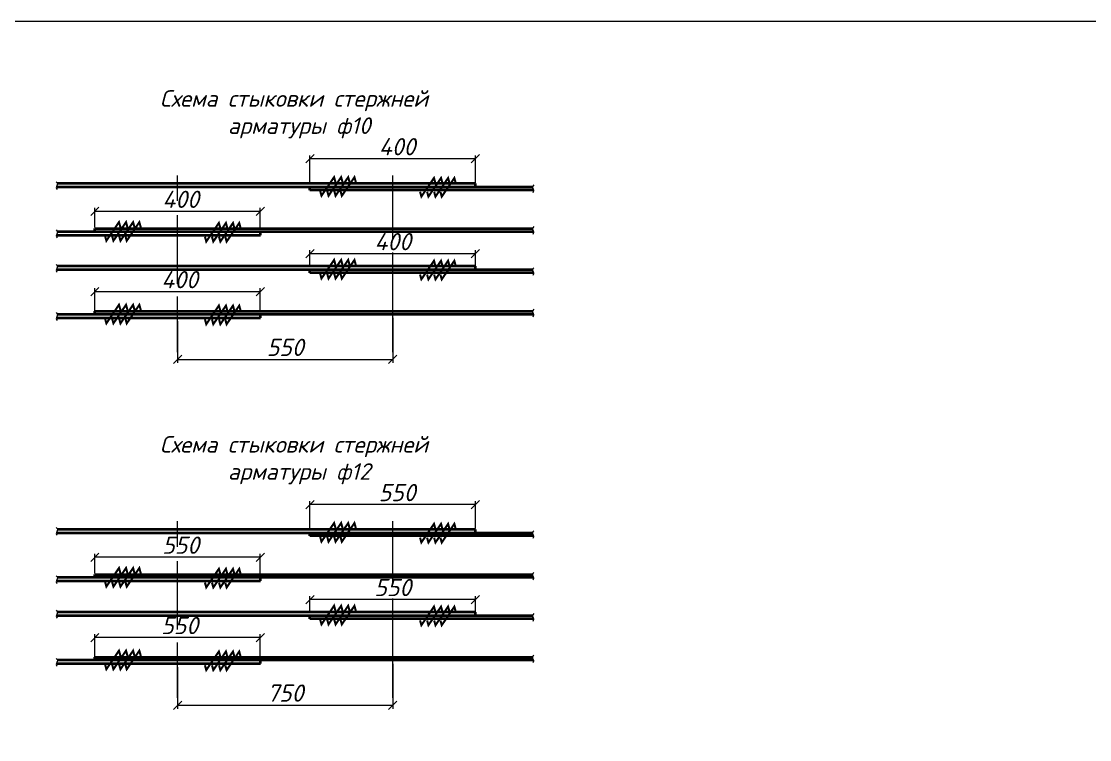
# Model space of a CAD drawing. Header units: millimetres. Extents: x -8428662 to 9409114, y 0 to 249028.
# Drawn here: x -414801 to -399306, y 238611 to 249028 of the extents above; entities that cross this region are included whole.
import ezdxf
from ezdxf.enums import TextEntityAlignment as Align

# ---------------------------------------------------------------- set-up
doc = ezdxf.new("R2010")
doc.units = ezdxf.units.MM
doc.header["$MEASUREMENT"] = 0
doc.layers.get('0').update_dxf_attribs({"color": 250, "lineweight": 9})
for name, color, linetype, lineweight in [('Арматура', 5, 'Continuous', 40), ('Размеры', 61, 'Continuous', 13), ('ТЕКСТ', 214, 'Continuous', 20)]:
    doc.layers.add(name, color=color, linetype=linetype, lineweight=lineweight)
doc.styles.add('100', font='isocpeui.ttf', dxfattribs={"height": 250})
doc.styles.add('Text_Paper', font='isocpeui.ttf')
doc.dimstyles.new('100', dxfattribs={"dimtxt": 250, "dimasz": 120, "dimexe": 50, "dimexo": 50, "dimgap": 50, "dimtad": 1, "dimtxsty": '100', "dimblk": 'OBLIQUE', "dimcen": 2.5, "dimadec": 0, "dimazin": 0, "dimtfac": 1, "dimtmove": 0, "dimatfit": 3, "dimfxl": 1, "dimlwd": 15, "dimlwe": 15, "dimarcsym": 0})

# ---------------------------------------------------------------- blocks, each defined once
blk = doc.blocks.new('_Oblique')
at = {"color": 0, "linetype": 'ByBlock', "lineweight": -2}
blk.add_line((-0.5, -0.5), (0.5, 0.5), dxfattribs=at)
blk = doc.blocks.new('*D1155')
at = {"layer": 'Размеры', "color": 0, "lineweight": 15, "ltscale": 100, "transparency": 16777216}
for p, q in [((-410615, 241662), (-410615, 242069)), ((-408215, 241672), (-408215, 242069)), ((-408215, 242019), (-410615, 242019))]:
    blk.add_line(p, q, dxfattribs=at)
at = {"layer": 'Размеры', "color": 0, "lineweight": 15, "ltscale": 100, "transparency": 16777216, "xscale": 120, "yscale": 120, "zscale": 120, "rotation": 180}
blk.add_blockref('_Oblique', (-410615, 242019), dxfattribs=at)
at = {"layer": 'Размеры', "color": 0, "lineweight": 15, "ltscale": 100, "transparency": 16777216, "xscale": 120, "yscale": 120, "zscale": 120}
blk.add_blockref('_Oblique', (-408215, 242019), dxfattribs=at)
at = {"layer": 'Размеры', "color": 0, "ltscale": 100, "transparency": 16777216, "insert": (-409352, 242194), "char_height": 250, "attachment_point": 5, "style": '100'}
blk.add_mtext('550', dxfattribs=at)
blk = doc.blocks.new('*D1156')
at = {"layer": 'Размеры', "color": 0, "lineweight": 15, "ltscale": 100, "transparency": 16777216}
for p, q in [((-409415, 239711), (-409415, 239059)), ((-412535, 239663), (-412535, 239059)), ((-412535, 239109), (-409415, 239109))]:
    blk.add_line(p, q, dxfattribs=at)
at = {"layer": 'Размеры', "color": 0, "lineweight": 15, "ltscale": 100, "transparency": 16777216, "xscale": 120, "yscale": 120, "zscale": 120, "rotation": 180}
blk.add_blockref('_Oblique', (-412535, 239109), dxfattribs=at)
at = {"layer": 'Размеры', "color": 0, "lineweight": 15, "ltscale": 100, "transparency": 16777216, "xscale": 120, "yscale": 120, "zscale": 120}
blk.add_blockref('_Oblique', (-409415, 239109), dxfattribs=at)
at = {"layer": 'Размеры', "color": 0, "ltscale": 100, "transparency": 16777216, "insert": (-410975, 239286), "char_height": 250, "attachment_point": 5, "style": '100'}
blk.add_mtext('750', dxfattribs=at)
blk = doc.blocks.new('*D1157')
at = {"layer": 'Размеры', "color": 0, "lineweight": 15, "ltscale": 100, "transparency": 16777216}
for p, q in [((-413735, 241022), (-413735, 241306)), ((-411335, 241256), (-413735, 241256)), ((-411335, 241010), (-411335, 241306))]:
    blk.add_line(p, q, dxfattribs=at)
at = {"layer": 'Размеры', "color": 0, "lineweight": 15, "ltscale": 100, "transparency": 16777216, "xscale": 120, "yscale": 120, "zscale": 120, "rotation": 180}
blk.add_blockref('_Oblique', (-413735, 241256), dxfattribs=at)
at = {"layer": 'Размеры', "color": 0, "lineweight": 15, "ltscale": 100, "transparency": 16777216, "xscale": 120, "yscale": 120, "zscale": 120}
blk.add_blockref('_Oblique', (-411335, 241256), dxfattribs=at)
at = {"layer": 'Размеры', "color": 0, "ltscale": 100, "transparency": 16777216, "insert": (-412491, 241431), "char_height": 250, "attachment_point": 5, "style": '100'}
blk.add_mtext('550', dxfattribs=at)
blk = doc.blocks.new('*D1158')
at = {"layer": 'Размеры', "color": 0, "lineweight": 15, "ltscale": 100, "transparency": 16777216}
for p, q in [((-410615, 240462), (-410615, 240692)), ((-408215, 240642), (-410615, 240642)), ((-408215, 240462), (-408215, 240692))]:
    blk.add_line(p, q, dxfattribs=at)
at = {"layer": 'Размеры', "color": 0, "lineweight": 15, "ltscale": 100, "transparency": 16777216, "xscale": 120, "yscale": 120, "zscale": 120, "rotation": 180}
blk.add_blockref('_Oblique', (-410615, 240642), dxfattribs=at)
at = {"layer": 'Размеры', "color": 0, "lineweight": 15, "ltscale": 100, "transparency": 16777216, "xscale": 120, "yscale": 120, "zscale": 120}
blk.add_blockref('_Oblique', (-408215, 240642), dxfattribs=at)
at = {"layer": 'Размеры', "color": 0, "ltscale": 100, "transparency": 16777216, "insert": (-409415, 240817), "char_height": 250, "attachment_point": 5, "style": '100'}
blk.add_mtext('550', dxfattribs=at)
blk = doc.blocks.new('*D1159')
at = {"layer": 'Размеры', "color": 0, "lineweight": 15, "ltscale": 100, "transparency": 16777216}
for p, q in [((-413735, 239811), (-413735, 240141)), ((-411335, 240091), (-413735, 240091)), ((-411335, 239811), (-411335, 240141))]:
    blk.add_line(p, q, dxfattribs=at)
at = {"layer": 'Размеры', "color": 0, "lineweight": 15, "ltscale": 100, "transparency": 16777216, "xscale": 120, "yscale": 120, "zscale": 120, "rotation": 180}
blk.add_blockref('_Oblique', (-413735, 240091), dxfattribs=at)
at = {"layer": 'Размеры', "color": 0, "lineweight": 15, "ltscale": 100, "transparency": 16777216, "xscale": 120, "yscale": 120, "zscale": 120}
blk.add_blockref('_Oblique', (-411335, 240091), dxfattribs=at)
at = {"layer": 'Размеры', "color": 0, "ltscale": 100, "transparency": 16777216, "insert": (-412506, 240266), "char_height": 250, "attachment_point": 5, "style": '100'}
blk.add_mtext('550', dxfattribs=at)
blk = doc.blocks.new('*D1170')
at = {"layer": 'Размеры', "color": 0, "lineweight": 15, "ltscale": 100, "transparency": 16777216}
for p, q in [((-410615, 246678), (-410615, 247085)), ((-408215, 247035), (-410615, 247035)), ((-408215, 246688), (-408215, 247085))]:
    blk.add_line(p, q, dxfattribs=at)
at = {"layer": 'Размеры', "color": 0, "lineweight": 15, "ltscale": 100, "transparency": 16777216, "xscale": 120, "yscale": 120, "zscale": 120, "rotation": 180}
blk.add_blockref('_Oblique', (-410615, 247035), dxfattribs=at)
at = {"layer": 'Размеры', "color": 0, "lineweight": 15, "ltscale": 100, "transparency": 16777216, "xscale": 120, "yscale": 120, "zscale": 120}
blk.add_blockref('_Oblique', (-408215, 247035), dxfattribs=at)
at = {"layer": 'Размеры', "color": 0, "ltscale": 100, "transparency": 16777216, "insert": (-409352, 247210), "char_height": 250, "attachment_point": 5, "style": '100'}
blk.add_mtext('400', dxfattribs=at)
blk = doc.blocks.new('*D1171')
at = {"layer": 'Размеры', "color": 0, "lineweight": 15, "ltscale": 100, "transparency": 16777216}
for p, q in [((-412535, 244680), (-412535, 244075)), ((-409415, 244728), (-409415, 244075)), ((-412535, 244125), (-409415, 244125))]:
    blk.add_line(p, q, dxfattribs=at)
at = {"layer": 'Размеры', "color": 0, "lineweight": 15, "ltscale": 100, "transparency": 16777216, "xscale": 120, "yscale": 120, "zscale": 120, "rotation": 180}
blk.add_blockref('_Oblique', (-412535, 244125), dxfattribs=at)
at = {"layer": 'Размеры', "color": 0, "lineweight": 15, "ltscale": 100, "transparency": 16777216, "xscale": 120, "yscale": 120, "zscale": 120}
blk.add_blockref('_Oblique', (-409415, 244125), dxfattribs=at)
at = {"layer": 'Размеры', "color": 0, "ltscale": 100, "transparency": 16777216, "insert": (-410975, 244300), "char_height": 250, "attachment_point": 5, "style": '100'}
blk.add_mtext('550', dxfattribs=at)
blk = doc.blocks.new('*D1172')
at = {"layer": 'Размеры', "color": 0, "lineweight": 15, "ltscale": 100, "transparency": 16777216}
for p, q in [((-413735, 246038), (-413735, 246322)), ((-411335, 246272), (-413735, 246272)), ((-411335, 246026), (-411335, 246322))]:
    blk.add_line(p, q, dxfattribs=at)
at = {"layer": 'Размеры', "color": 0, "lineweight": 15, "ltscale": 100, "transparency": 16777216, "xscale": 120, "yscale": 120, "zscale": 120, "rotation": 180}
blk.add_blockref('_Oblique', (-413735, 246272), dxfattribs=at)
at = {"layer": 'Размеры', "color": 0, "lineweight": 15, "ltscale": 100, "transparency": 16777216, "xscale": 120, "yscale": 120, "zscale": 120}
blk.add_blockref('_Oblique', (-411335, 246272), dxfattribs=at)
at = {"layer": 'Размеры', "color": 0, "ltscale": 100, "transparency": 16777216, "insert": (-412491, 246447), "char_height": 250, "attachment_point": 5, "style": '100'}
blk.add_mtext('400', dxfattribs=at)
blk = doc.blocks.new('*D1173')
at = {"layer": 'Размеры', "color": 0, "lineweight": 15, "ltscale": 100, "transparency": 16777216}
for p, q in [((-410615, 245478), (-410615, 245708)), ((-408215, 245658), (-410615, 245658)), ((-408215, 245478), (-408215, 245708))]:
    blk.add_line(p, q, dxfattribs=at)
at = {"layer": 'Размеры', "color": 0, "lineweight": 15, "ltscale": 100, "transparency": 16777216, "xscale": 120, "yscale": 120, "zscale": 120, "rotation": 180}
blk.add_blockref('_Oblique', (-410615, 245658), dxfattribs=at)
at = {"layer": 'Размеры', "color": 0, "lineweight": 15, "ltscale": 100, "transparency": 16777216, "xscale": 120, "yscale": 120, "zscale": 120}
blk.add_blockref('_Oblique', (-408215, 245658), dxfattribs=at)
at = {"layer": 'Размеры', "color": 0, "ltscale": 100, "transparency": 16777216, "insert": (-409415, 245833), "char_height": 250, "attachment_point": 5, "style": '100'}
blk.add_mtext('400', dxfattribs=at)
blk = doc.blocks.new('*D1174')
at = {"layer": 'Размеры', "color": 0, "lineweight": 15, "ltscale": 100, "transparency": 16777216}
for p, q in [((-413735, 244828), (-413735, 245157)), ((-411335, 244828), (-411335, 245157)), ((-411335, 245107), (-413735, 245107))]:
    blk.add_line(p, q, dxfattribs=at)
at = {"layer": 'Размеры', "color": 0, "lineweight": 15, "ltscale": 100, "transparency": 16777216, "xscale": 120, "yscale": 120, "zscale": 120, "rotation": 180}
blk.add_blockref('_Oblique', (-413735, 245107), dxfattribs=at)
at = {"layer": 'Размеры', "color": 0, "lineweight": 15, "ltscale": 100, "transparency": 16777216, "xscale": 120, "yscale": 120, "zscale": 120}
blk.add_blockref('_Oblique', (-411335, 245107), dxfattribs=at)
at = {"layer": 'Размеры', "color": 0, "ltscale": 100, "transparency": 16777216, "insert": (-412506, 245282), "char_height": 250, "attachment_point": 5, "style": '100'}
blk.add_mtext('400', dxfattribs=at)

msp = doc.modelspace()

# ---------------------------------------------------------------- linework, layer by layer
msp.add_lwpolyline([(-434099.534, 207361.062), (-383811.976, 207361.062), (-383811.976, 249027.851), (-434099.534, 249027.851)], close=True)
at = {"layer": 'Арматура', "color": 5}
for p, q in [((-408214.895, 246676.424), (-414278.685, 246676.424)), ((-408214.895, 246628.424), (-408214.895, 246676.424)), ((-414293.56, 246628.424), (-408214.895, 246628.424)), ((-410614.895, 246580.424), (-410614.895, 246628.424)), ((-410614.895, 246628.424), (-407387.158, 246628.424)), ((-407372.284, 246580.424), (-410614.895, 246580.424)), ((-414293.56, 245928.17), (-411334.895, 245928.17)), ((-411334.895, 245976.17), (-414278.685, 245976.17)), ((-413734.895, 245976.17), (-413734.895, 246024.17)), ((-413734.895, 246024.17), (-407387.158, 246024.17)), ((-413734.895, 246024.17), (-412534.895, 246024.17)), ((-407372.284, 245976.17), (-413734.895, 245976.17)), ((-411334.895, 245928.17), (-411334.895, 245976.17)), ((-408214.895, 245476.424), (-414278.685, 245476.424)), ((-408214.895, 245428.424), (-408214.895, 245476.424)), ((-414293.56, 245428.424), (-408214.895, 245428.424)), ((-410614.895, 245380.424), (-410614.895, 245428.424)), ((-410614.895, 245428.424), (-407387.158, 245428.424)), ((-407372.284, 245380.424), (-410614.895, 245380.424)), ((-413734.895, 244777.522), (-413734.895, 244825.522)), ((-413734.895, 244825.522), (-407387.158, 244825.522)), ((-413734.895, 244825.522), (-412534.895, 244825.522)), ((-414293.56, 244729.522), (-411334.895, 244729.522)), ((-411334.895, 244777.522), (-414278.685, 244777.522)), ((-407372.284, 244777.522), (-413734.895, 244777.522)), ((-411334.895, 244729.522), (-411334.895, 244777.522)), ((-414293.56, 241612.377), (-408214.895, 241612.377)), ((-408214.895, 241660.377), (-414278.685, 241660.377)), ((-410614.895, 241564.377), (-410614.895, 241612.377)), ((-410614.895, 241612.377), (-407387.158, 241612.377)), ((-407372.284, 241564.377), (-410614.895, 241564.377)), ((-408214.895, 241612.377), (-408214.895, 241660.377)), ((-411334.895, 240960.123), (-414278.685, 240960.123)), ((-413734.895, 240960.123), (-413734.895, 241008.123)), ((-413734.895, 241008.123), (-407387.158, 241008.123)), ((-413734.895, 241008.123), (-412534.895, 241008.123)), ((-407372.284, 240960.123), (-413734.895, 240960.123)), ((-411334.895, 240912.123), (-411334.895, 240960.123)), ((-414293.56, 240912.123), (-411334.895, 240912.123)), ((-414293.56, 240412.377), (-408214.895, 240412.377)), ((-408214.895, 240460.377), (-414278.685, 240460.377)), ((-410614.895, 240364.377), (-410614.895, 240412.377)), ((-410614.895, 240412.377), (-407387.158, 240412.377)), ((-407372.284, 240364.377), (-410614.895, 240364.377)), ((-408214.895, 240412.377), (-408214.895, 240460.377)), ((-414293.56, 239713.475), (-411334.895, 239713.475)), ((-411334.895, 239761.475), (-414278.685, 239761.475)), ((-413734.895, 239761.475), (-413734.895, 239809.475)), ((-413734.895, 239809.475), (-407387.158, 239809.475)), ((-413734.895, 239809.475), (-412534.895, 239809.475)), ((-407372.284, 239761.475), (-413734.895, 239761.475)), ((-411334.895, 239713.475), (-411334.895, 239761.475))]:
    msp.add_line(p, q, dxfattribs=at)
at = {"layer": 'Размеры', "ltscale": 100}
for p, q in [((-412534.895, 244231.822), (-412534.895, 245037.329)), ((-412534.895, 239215.775), (-412534.895, 240021.283))]:
    msp.add_line(p, q, dxfattribs=at)
at = {"layer": 'ТЕКСТ'}
for p, q in [((-412534.895, 246423.453), (-412534.895, 246794.648)), ((-409414.895, 245871.627), (-409414.895, 246794.648)), ((-412534.895, 245223.599), (-412534.895, 246216.125)), ((-409414.895, 244231.822), (-409414.895, 245676.161)), ((-412534.895, 241407.406), (-412534.895, 241778.601)), ((-409414.895, 240855.58), (-409414.895, 241778.601)), ((-412534.895, 240207.552), (-412534.895, 241200.078)), ((-409414.895, 239215.775), (-409414.895, 240660.114))]:
    msp.add_line(p, q, dxfattribs=at)
at = {"layer": 'ТЕКСТ', "const_width": 30}
for points in [[(-410243.065, 246689.504), (-410265.325, 246768.386), (-410355.27, 246635.97), (-410447.745, 246499.554), (-410467.319, 246568.918)], [(-410140.843, 246689.13), (-410163.103, 246768.012), (-410253.048, 246635.596), (-410345.523, 246499.18), (-410365.097, 246568.544)], [(-410038.622, 246688.756), (-410060.882, 246767.639), (-410150.827, 246635.222), (-410243.302, 246498.806), (-410262.876, 246568.17)], [(-409947.957, 246688.424), (-409970.217, 246767.307), (-410060.162, 246634.891), (-410152.637, 246498.475), (-410172.211, 246567.839)], [(-408794.165, 246677.504), (-408816.425, 246756.386), (-408906.37, 246623.97), (-408998.845, 246487.554), (-409018.419, 246556.918)], [(-408691.944, 246677.13), (-408714.203, 246756.012), (-408804.148, 246623.596), (-408896.624, 246487.18), (-408916.197, 246556.544)], [(-408589.722, 246676.756), (-408611.982, 246755.639), (-408701.927, 246623.222), (-408794.402, 246486.806), (-408813.976, 246556.17)], [(-408499.057, 246676.424), (-408521.317, 246755.307), (-408611.262, 246622.891), (-408703.737, 246486.475), (-408723.311, 246555.839)], [(-413363.065, 246037.249), (-413385.325, 246116.132), (-413475.27, 245983.716), (-413567.745, 245847.3), (-413587.319, 245916.664)], [(-413260.843, 246036.875), (-413283.103, 246115.758), (-413373.048, 245983.342), (-413465.523, 245846.926), (-413485.097, 245916.29)], [(-413158.622, 246036.502), (-413180.882, 246115.384), (-413270.827, 245982.968), (-413363.302, 245846.552), (-413382.876, 245915.916)], [(-413067.957, 246036.17), (-413090.217, 246115.053), (-413180.162, 245982.637), (-413272.637, 245846.22), (-413292.211, 245915.584)], [(-411914.165, 246025.249), (-411936.425, 246104.132), (-412026.37, 245971.716), (-412118.845, 245835.3), (-412138.419, 245904.664)], [(-411811.944, 246024.875), (-411834.203, 246103.758), (-411924.148, 245971.342), (-412016.624, 245834.926), (-412036.197, 245904.29)], [(-411709.722, 246024.502), (-411731.982, 246103.384), (-411821.927, 245970.968), (-411914.402, 245834.552), (-411933.976, 245903.916)], [(-411619.057, 246024.17), (-411641.317, 246103.053), (-411731.262, 245970.637), (-411823.737, 245834.22), (-411843.311, 245903.584)], [(-410243.065, 245489.504), (-410265.325, 245568.386), (-410355.27, 245435.97), (-410447.745, 245299.554), (-410467.319, 245368.918)], [(-410140.843, 245489.13), (-410163.103, 245568.012), (-410253.048, 245435.596), (-410345.523, 245299.18), (-410365.097, 245368.544)], [(-410038.622, 245488.756), (-410060.882, 245567.639), (-410150.827, 245435.222), (-410243.302, 245298.806), (-410262.876, 245368.17)], [(-409947.957, 245488.424), (-409970.217, 245567.307), (-410060.162, 245434.891), (-410152.637, 245298.475), (-410172.211, 245367.839)], [(-408794.165, 245477.504), (-408816.425, 245556.386), (-408906.37, 245423.97), (-408998.845, 245287.554), (-409018.419, 245356.918)], [(-408691.944, 245477.13), (-408714.203, 245556.012), (-408804.148, 245423.596), (-408896.624, 245287.18), (-408916.197, 245356.544)], [(-408589.722, 245476.756), (-408611.982, 245555.639), (-408701.927, 245423.222), (-408794.402, 245286.806), (-408813.976, 245356.17)], [(-408499.057, 245476.424), (-408521.317, 245555.307), (-408611.262, 245422.891), (-408703.737, 245286.475), (-408723.311, 245355.839)], [(-413363.065, 244838.601), (-413385.325, 244917.484), (-413475.27, 244785.068), (-413567.745, 244648.652), (-413587.319, 244718.016)], [(-413260.843, 244838.227), (-413283.103, 244917.11), (-413373.048, 244784.694), (-413465.523, 244648.278), (-413485.097, 244717.642)], [(-413158.622, 244837.853), (-413180.882, 244916.736), (-413270.827, 244784.32), (-413363.302, 244647.904), (-413382.876, 244717.268)], [(-413067.957, 244837.522), (-413090.217, 244916.405), (-413180.162, 244783.988), (-413272.637, 244647.572), (-413292.211, 244716.936)], [(-411914.165, 244826.601), (-411936.425, 244905.484), (-412026.37, 244773.068), (-412118.845, 244636.652), (-412138.419, 244706.016)], [(-411811.944, 244826.227), (-411834.203, 244905.11), (-411924.148, 244772.694), (-412016.624, 244636.278), (-412036.197, 244705.642)], [(-411709.722, 244825.853), (-411731.982, 244904.736), (-411821.927, 244772.32), (-411914.402, 244635.904), (-411933.976, 244705.268)], [(-411619.057, 244825.522), (-411641.317, 244904.405), (-411731.262, 244771.988), (-411823.737, 244635.572), (-411843.311, 244704.936)], [(-410243.065, 241673.457), (-410265.325, 241752.339), (-410355.27, 241619.923), (-410447.745, 241483.507), (-410467.319, 241552.871)], [(-410140.843, 241673.083), (-410163.103, 241751.966), (-410253.048, 241619.549), (-410345.523, 241483.133), (-410365.097, 241552.497)], [(-410038.622, 241672.709), (-410060.882, 241751.592), (-410150.827, 241619.176), (-410243.302, 241482.76), (-410262.876, 241552.123)], [(-409947.957, 241672.377), (-409970.217, 241751.26), (-410060.162, 241618.844), (-410152.637, 241482.428), (-410172.211, 241551.792)], [(-408794.165, 241661.457), (-408816.425, 241740.339), (-408906.37, 241607.923), (-408998.845, 241471.507), (-409018.419, 241540.871)], [(-408691.944, 241661.083), (-408714.203, 241739.966), (-408804.148, 241607.549), (-408896.624, 241471.133), (-408916.197, 241540.497)], [(-408589.722, 241660.709), (-408611.982, 241739.592), (-408701.927, 241607.176), (-408794.402, 241470.76), (-408813.976, 241540.123)], [(-408499.057, 241660.377), (-408521.317, 241739.26), (-408611.262, 241606.844), (-408703.737, 241470.428), (-408723.311, 241539.792)], [(-413363.065, 241021.203), (-413385.325, 241100.085), (-413475.27, 240967.669), (-413567.745, 240831.253), (-413587.319, 240900.617)], [(-413260.843, 241020.829), (-413283.103, 241099.711), (-413373.048, 240967.295), (-413465.523, 240830.879), (-413485.097, 240900.243)], [(-413158.622, 241020.455), (-413180.882, 241099.338), (-413270.827, 240966.921), (-413363.302, 240830.505), (-413382.876, 240899.869)], [(-413067.957, 241020.123), (-413090.217, 241099.006), (-413180.162, 240966.59), (-413272.637, 240830.174), (-413292.211, 240899.538)], [(-411914.165, 241009.203), (-411936.425, 241088.085), (-412026.37, 240955.669), (-412118.845, 240819.253), (-412138.419, 240888.617)], [(-411811.944, 241008.829), (-411834.203, 241087.711), (-411924.148, 240955.295), (-412016.624, 240818.879), (-412036.197, 240888.243)], [(-411709.722, 241008.455), (-411731.982, 241087.338), (-411821.927, 240954.921), (-411914.402, 240818.505), (-411933.976, 240887.869)], [(-411619.057, 241008.123), (-411641.317, 241087.006), (-411731.262, 240954.59), (-411823.737, 240818.174), (-411843.311, 240887.538)], [(-410243.065, 240473.457), (-410265.325, 240552.339), (-410355.27, 240419.923), (-410447.745, 240283.507), (-410467.319, 240352.871)], [(-410140.843, 240473.083), (-410163.103, 240551.966), (-410253.048, 240419.549), (-410345.523, 240283.133), (-410365.097, 240352.497)], [(-410038.622, 240472.709), (-410060.882, 240551.592), (-410150.827, 240419.176), (-410243.302, 240282.76), (-410262.876, 240352.123)], [(-409947.957, 240472.377), (-409970.217, 240551.26), (-410060.162, 240418.844), (-410152.637, 240282.428), (-410172.211, 240351.792)], [(-408794.165, 240461.457), (-408816.425, 240540.339), (-408906.37, 240407.923), (-408998.845, 240271.507), (-409018.419, 240340.871)], [(-408691.944, 240461.083), (-408714.203, 240539.966), (-408804.148, 240407.549), (-408896.624, 240271.133), (-408916.197, 240340.497)], [(-408589.722, 240460.709), (-408611.982, 240539.592), (-408701.927, 240407.176), (-408794.402, 240270.76), (-408813.976, 240340.123)], [(-408499.057, 240460.377), (-408521.317, 240539.26), (-408611.262, 240406.844), (-408703.737, 240270.428), (-408723.311, 240339.792)], [(-413363.065, 239822.554), (-413385.325, 239901.437), (-413475.27, 239769.021), (-413567.745, 239632.605), (-413587.319, 239701.969)], [(-413260.843, 239822.181), (-413283.103, 239901.063), (-413373.048, 239768.647), (-413465.523, 239632.231), (-413485.097, 239701.595)], [(-413158.622, 239821.807), (-413180.882, 239900.689), (-413270.827, 239768.273), (-413363.302, 239631.857), (-413382.876, 239701.221)], [(-413067.957, 239821.475), (-413090.217, 239900.358), (-413180.162, 239767.942), (-413272.637, 239631.526), (-413292.211, 239700.889)], [(-411914.165, 239810.554), (-411936.425, 239889.437), (-412026.37, 239757.021), (-412118.845, 239620.605), (-412138.419, 239689.969)], [(-411811.944, 239810.181), (-411834.203, 239889.063), (-411924.148, 239756.647), (-412016.624, 239620.231), (-412036.197, 239689.595)], [(-411709.722, 239809.807), (-411731.982, 239888.689), (-411821.927, 239756.273), (-411914.402, 239619.857), (-411933.976, 239689.221)], [(-411619.057, 239809.475), (-411641.317, 239888.358), (-411731.262, 239755.942), (-411823.737, 239619.526), (-411843.311, 239688.889)]]:
    msp.add_lwpolyline(points, dxfattribs=at)
at = {"layer": 'ТЕКСТ'}
for points in [[(-414295.955, 246702.934), (-414277.869, 246671.306), (-414295.349, 246614.168), (-414281.184, 246590.371)], [(-407369.889, 246654.934), (-407387.975, 246623.306), (-407370.495, 246566.168), (-407384.66, 246542.371)], [(-414295.955, 246002.679), (-414277.869, 245971.052), (-414295.349, 245913.914), (-414281.184, 245890.117)], [(-407369.889, 246050.679), (-407387.975, 246019.052), (-407370.495, 245961.914), (-407384.66, 245938.117)], [(-414295.955, 245502.934), (-414277.869, 245471.306), (-414295.349, 245414.168), (-414281.184, 245390.371)], [(-407369.889, 245454.934), (-407387.975, 245423.306), (-407370.495, 245366.168), (-407384.66, 245342.371)], [(-407369.889, 244852.031), (-407387.975, 244820.403), (-407370.495, 244763.266), (-407384.66, 244739.469)], [(-414295.955, 244804.031), (-414277.869, 244772.403), (-414295.349, 244715.266), (-414281.184, 244691.469)], [(-414295.955, 241686.887), (-414277.869, 241655.259), (-414295.349, 241598.122), (-414281.184, 241574.324)], [(-407369.889, 241638.887), (-407387.975, 241607.259), (-407370.495, 241550.122), (-407384.66, 241526.324)], [(-414295.955, 240986.633), (-414277.869, 240955.005), (-414295.349, 240897.867), (-414281.184, 240874.07)], [(-407369.889, 241034.633), (-407387.975, 241003.005), (-407370.495, 240945.867), (-407384.66, 240922.07)], [(-414295.955, 240486.887), (-414277.869, 240455.259), (-414295.349, 240398.122), (-414281.184, 240374.324)], [(-407369.889, 240438.887), (-407387.975, 240407.259), (-407370.495, 240350.122), (-407384.66, 240326.324)], [(-414295.955, 239787.985), (-414277.869, 239756.357), (-414295.349, 239699.219), (-414281.184, 239675.422)], [(-407369.889, 239835.985), (-407387.975, 239804.357), (-407370.495, 239747.219), (-407384.66, 239723.422)]]:
    msp.add_spline(points, degree=3, dxfattribs=at)

# ---------------------------------------------------------------- texts
at = {"layer": 'ТЕКСТ', "style": 'Text_Paper'}
for s, p in [('Схема стыковки стержней', (-410847.034, 247909.52)), ('арматуры ф10', (-410771.941, 247515.711)), ('Схема стыковки стержней', (-410847.034, 242893.473)), ('арматуры ф12', (-410771.941, 242499.664))]:
    msp.add_text(s, height=240, dxfattribs=at).set_placement(p, align=Align.MIDDLE_CENTER)

# ---------------------------------------------------------------- dimensions: what is measured, and where the dimension line sits
at = {"layer": 'Размеры', "ltscale": 100}
for base, p1, p2, text, picture, middle in [((-410614.895, 247034.814), (-408214.895, 246638.268), (-410614.895, 246628.424), '400', '*D1170', (-409351.619, 247034.814)), ((-413734.895, 246272.307), (-411334.895, 245976.17), (-413734.895, 245987.846), '400', '*D1172', (-412490.929, 246272.307)), ((-410614.895, 245658.328), (-408214.895, 245428.424), (-410614.895, 245428.424), '400', '*D1173', (-409414.895, 245658.328)), ((-413734.895, 245107.451), (-411334.895, 244777.522), (-413734.895, 244777.522), '400', '*D1174', (-412505.57, 245107.451)), ((-410614.895, 242018.768), (-408214.895, 241622.222), (-410614.895, 241612.377), '550', '*D1155', (-409351.619, 242018.768)), ((-413734.895, 241256.26), (-411334.895, 240960.123), (-413734.895, 240971.799), '550', '*D1157', (-412490.929, 241256.26)), ((-410614.895, 240642.281), (-408214.895, 240412.377), (-410614.895, 240412.377), '550', '*D1158', (-409414.895, 240642.281)), ((-413734.895, 240091.405), (-411334.895, 239761.475), (-413734.895, 239761.475), '550', '*D1159', (-412505.57, 240091.405))]:
    dim = msp.add_linear_dim(base=base, p1=p1, p2=p2, text=text, dimstyle='100', override={"dimlfac": 1, "dimtxsty": '100', "dimtolj": 0}, dxfattribs=at)
    dim.commit()
    dim.dimension.update_dxf_attribs({"geometry": picture, "text_midpoint": middle, "dimtype": 160})
for base, p1, p2, text, picture, middle in [((-409414.895, 244125.473), (-412534.895, 244729.522), (-409414.895, 244777.522), '550', '*D1171', (-410974.895, 244300.473)), ((-409414.895, 239109.426), (-412534.895, 239713.475), (-409414.895, 239761.475), '750', '*D1156', (-410974.895, 239286.036))]:
    dim = msp.add_linear_dim(base=base, p1=p1, p2=p2, text=text, dimstyle='100', override={"dimlfac": 1, "dimtxsty": '100', "dimtolj": 0}, dxfattribs=at)
    dim.commit()
    dim.dimension.update_dxf_attribs({"geometry": picture, "text_midpoint": middle})

doc.saveas('drawing.dxf')
